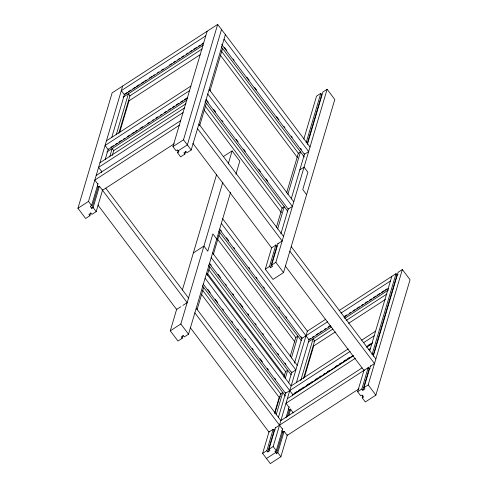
<?xml version="1.0" encoding="UTF-8"?>
<svg xmlns="http://www.w3.org/2000/svg" width="488" height="488" viewBox="0 0 488 488"><rect width="100%" height="100%" fill="white"/><g stroke="black" fill="none" stroke-linecap="round" stroke-linejoin="round"><path stroke-width="0.73" d="M90.725 212.817L89.859 215.739L85.638 218.478L77.946 208.266L112.124 92.879L217.679 24.4L310.02 146.961M77.946 208.266L88.499 201.416L122.677 86.028M99.387 186.367L93.117 207.546L91.799 208.4L90.256 206.357L91.579 205.503L98.064 183.592M101.309 172.636L101.742 171.178M105.207 159.491L108.324 148.962M111.697 137.585L124.562 94.153M91.799 208.4L98.283 186.489M109.69 156.941L112.173 148.559L113.71 150.603L112.264 155.495M116.236 134.859L128.411 93.751L129.948 95.794L118.84 133.297M89.859 215.739L88.901 214.464L91.012 213.091L91.97 214.366L96.191 211.627L102.681 189.722M119.554 132.76L129.076 100.626M185.727 151.189L184.861 154.11L180.639 156.849L177.565 152.762L178.882 151.908L177.345 149.865L176.022 150.719L172.947 146.632L207.126 31.25M177.565 152.762L178.211 150.572M172.947 146.632L183.5 139.788L217.679 24.4M221.528 29.506L187.349 144.893L178.114 150.883M184.861 154.11L183.903 152.829L186.013 151.463L186.971 152.738L191.198 149.999L225.377 34.611M199.696 125.623L206.32 103.267M209.95 91.006L222.552 48.458M183.061 335.39L182.201 338.3L177.98 341.039L170.281 330.827L176.754 308.989M182.359 290.061L216.605 174.46M170.281 330.827L180.841 323.977L222.851 182.146M228.231 163.98L232.111 150.896L239.803 161.113L235.924 174.21M182.201 338.3L181.237 337.025L183.348 335.652L184.311 336.927L188.533 334.189L230.531 192.412M213.317 254.455L219.807 232.538M197.036 309.813L203.661 287.456M207.266 275.281L209.767 266.832M276.354 227.518L282.119 208.047L284.229 206.674L277.611 229.031M286.608 192.9L298.357 153.238L300.468 151.866L287.865 194.413M307.367 144.417L322.891 92.006L327.113 89.267L334.805 99.479L283.534 272.56L272.981 279.411L265.289 269.193L271.743 247.398M303.835 139.062L316.553 96.118L320.775 93.379L321.738 94.654L307.294 143.423M265.289 269.193L269.51 266.454L275.964 244.659M306.116 142.874L320.775 93.379M269.51 266.454L270.468 267.735L276.928 245.934M270.468 267.735L272.579 266.363L271.621 265.088L278.075 243.286M280.875 233.837L288.408 208.406M291.208 198.958L304.603 153.738M271.621 265.088L275.842 262.349L327.113 89.267M283.9 377.242L285.571 371.612L287.682 370.24L285.175 378.694M290.177 356.447L295.801 337.452L297.881 336.104L291.391 358.021M287.365 434.845L280.875 456.75L270.321 463.6L262.623 453.389L269.114 431.477M274.524 413.22L279.282 397.153M274.897 413.305L280.661 393.834L282.772 392.462L276.153 414.818M262.623 453.389L266.844 450.65L273.121 429.47M266.844 450.65L267.808 451.925L274.299 430.013M267.808 451.925L269.919 450.552L268.961 449.277L275.445 427.366M278.477 417.142L285.834 392.315M288.646 382.824L291.891 371.868M294.484 363.103L301.944 337.928M268.961 449.277L273.182 446.538L307.361 331.151L325.77 319.207M282.747 428.714L275.708 452.504L266.472 458.494M285.992 417.759L289.238 406.809M292.483 395.853L293.007 394.084M296.375 382.708L309.239 339.276M273.182 446.538L276.257 450.625L274.939 451.479L276.476 453.523L282.967 431.612M287.511 416.276L289.457 409.707M276.476 453.523L277.8 452.669L284.071 431.49M288.829 415.422L290.775 408.846M300.7 380.701L313.089 338.873L314.632 340.917L303.524 378.42M304.457 377.151L313.76 345.748M373.265 356.246L398.141 272.261L402.362 269.522L410.054 279.734L375.876 395.121L365.323 401.972L362.242 397.885L363.566 397.031L362.023 394.987L360.705 395.841L357.625 391.754L364.115 369.849M369.739 350.86L391.809 276.373M357.625 391.754L361.852 389.015L368.336 367.11M372.015 354.697L396.03 273.634L396.988 274.909L373.192 355.24M361.852 389.015L362.81 390.296L369.3 368.385M362.81 390.296L364.92 388.924L363.963 387.649L370.453 365.738M362.242 397.885L362.895 395.695M363.963 387.649L368.184 384.91L402.362 269.522M205.759 35.862L121.311 90.646L124.391 94.733L203.758 43.243M124.513 94.184L127.1 92.507M128.326 91.707L130.912 90.036M132.773 88.822L135.353 87.151M136.591 86.352L139.165 84.68M141.038 83.46L143.606 81.795M144.851 80.99L146.15 80.148M149.304 78.104L151.859 76.439M153.116 75.628L154.403 74.792M157.563 72.742L158.844 71.913M161.382 70.266L163.291 69.028M169.641 64.91L171.55 63.672M173.447 62.44L175.363 61.195M177.894 59.554L179.816 58.31M181.707 57.084L183.628 55.833M186.148 54.198L188.075 52.948M189.96 51.728L191.894 50.471M193.766 49.258L196.341 47.586M198.213 46.372L200.153 45.116M202.02 43.902L203.295 43.078M123.067 97.222L203.197 45.238M129.729 95.935L202.197 48.928M129.009 100.857L200.098 54.741M106.445 140.837L190.887 86.059M189.521 90.67L105.079 145.454L108.153 149.542L187.52 98.051M110.819 147.346L113.405 145.668M115.272 144.46L117.212 143.197M119.084 141.984L121.658 140.312M123.531 139.098L124.83 138.25M127.344 136.622L129.912 134.956M131.797 133.736L134.359 132.077M135.609 131.26L136.896 130.424M140.062 128.374L142.612 126.721M147.687 123.427L149.596 122.189M152.134 120.542L153.409 119.719M155.946 118.072L157.856 116.827M160.387 115.186L161.674 114.357M164.2 112.716L166.121 111.471M168.641 109.831L170.568 108.58M172.453 107.36L174.387 106.109M176.266 104.889L178.834 103.224M180.706 102.004L182.646 100.748M184.519 99.534L187.099 97.862M106.829 152.03L186.965 100.046M113.497 150.743L185.959 103.737M99.948 162.76L184.397 107.982M183.03 112.594L98.582 167.378L101.663 171.465M96.191 175.454L180.633 120.67M179.267 125.288L94.824 180.072L97.899 184.153M102.517 190.283L174.265 143.74M223.412 156.538L232.111 150.896M299.815 169.891L304.042 167.152L307.885 172.258L302.761 189.57L306.61 194.675M193.358 252.936L203.911 246.092L207.76 251.198L212.884 233.892L216.733 238.998M180.828 306.738L176.607 309.477L97.911 205.027M182.939 305.372L187.16 302.633L99.436 186.196L98.118 187.056L97.35 186.032M277.94 243.744L282.168 240.999L197.518 128.655M339.105 310.557L396.03 273.634M396.988 274.909L398.043 274.226M327.613 321.738L301.773 338.507L219.411 229.195M340.972 313.076L390.437 280.984M308.556 339.721L310.466 338.483M312.369 337.245L313.686 336.391M316.187 334.768L318.768 333.097M320 332.298L321.94 331.041M324.447 329.412L325.752 328.564M328.265 326.936L330.193 325.685M344.79 316.212L346.7 314.974M349.237 313.326L350.512 312.503M353.05 310.856L354.959 309.618M356.862 308.385L359.412 306.732M361.309 305.5L363.225 304.256M365.115 303.03L367.671 301.37M369.562 300.144L371.49 298.894M373.369 297.674L375.937 296.009M377.181 295.203L379.749 293.532M381.622 292.318L384.202 290.647M385.435 289.848L386.703 289.024M330.657 325.85L309.069 339.855L221.345 223.419M343.991 317.2L388.436 288.365M308.343 341.96L331.309 327.058M344.656 318.396L388.515 289.945M313.778 341.472L332.846 329.101M346.193 320.439L386.88 294.05M313.686 345.98L335.274 331.974M348.609 323.324L385.435 299.437M348.267 348.889L291.123 385.959L206.479 273.615M361.602 340.24L375.571 331.181M280.411 396.64L279.203 397.421L201.422 294.185M350.177 351.384L285.535 393.316L203.179 284.004M363.53 342.716L374.204 335.793M294.227 393.291L296.814 391.614M298.68 390.406L301.261 388.729M302.493 387.93L303.762 387.106M306.94 385.044L309.514 383.373M310.758 382.568L312.027 381.744M315.205 379.682L317.767 378.023M319.018 377.212L320.945 375.961M323.483 374.314L324.752 373.491M327.283 371.85L329.199 370.605M335.549 366.488L337.452 365.25M339.355 364.017L341.271 362.779M343.802 361.132L345.717 359.888M347.608 358.662L349.53 357.417M367.928 345.48L370.508 343.808M353.153 355.532L292.837 394.664L205.112 278.227M366.488 346.883L372.838 342.765M287.365 398.653L353.397 355.819M366.732 347.169L371.813 343.869M355.319 358.302L285.999 403.271L289.073 407.352M368.592 349.689L370.447 348.487M362.145 367.854L280.868 420.577L196.225 308.227M275.281 427.933L368.172 367.671L369.135 368.946L370.191 368.263M370.282 366.305L374.503 363.56L289.86 251.216M275.189 429.891L274.134 430.575L273.17 429.3L268.949 432.039L190.253 327.588M358.948 388.863L287.2 435.406L284.12 431.319L282.802 432.179L281.649 430.642M224.01 39.229L308.654 151.579L304.433 154.318L221.613 44.396M224.492 47.409L226.822 50.502M233.227 59.005L234.142 60.219M246.934 77.202L249.24 80.258M254.73 87.547L256.56 89.975M276.69 116.693L278.996 119.755M284.01 126.41L284.931 127.624M291.336 136.128L292.251 137.341M300.529 148.328L301.444 149.542M221.253 46.732L304.359 157.038M221.155 50.77L298.565 153.513M220.314 55.187L297.643 157.819M209.139 89.42L293.788 201.77M207.772 94.038L292.416 206.387L288.195 209.126L205.838 99.814M206.424 99.784L208.297 102.273M213.75 109.513L215.617 111.99M222.022 120.493L222.937 121.707M236.198 139.306L238.04 141.746M243.524 149.029L245.36 151.463M258.628 169.074L260.47 171.526M265.972 178.821L267.802 181.249M205.021 101.541L287.694 211.274M205.375 106.183L282.326 208.321M204.082 109.995L281.405 212.628M198.884 124.037L283.534 236.387M291.226 246.599L375.876 358.948M276.794 246.385L275.83 245.11L271.609 247.849L192.912 143.399M285.254 265.96L363.95 370.41M183.5 139.788L191.198 149.999M275.842 262.349L283.534 272.56M368.184 384.91L375.876 395.121M222.711 218.807L307.361 331.151M220.497 229.83L221.412 231.05M226.42 237.638L228.732 240.761M233.752 247.367L234.679 248.66M248.868 267.424L249.783 268.699M256.194 277.154L257.103 278.416M263.508 286.92L264.423 288.134M278.605 306.958L279.557 308.16M285.925 316.675L286.883 317.883M301.029 336.714L301.999 337.946M218.783 231.117L301.291 340.63M218.959 235.521L295.911 337.659M217.197 238.766L294.978 342.009M212.591 252.985L297.235 365.335M211.219 257.603L295.868 369.953L291.647 372.692L209.285 263.38M210.328 263.959L211.249 265.173M218.118 274.293L220.436 277.379M225.444 284.022L226.359 285.236M232.776 293.752L233.691 294.966M240.102 303.475L242.859 307.135M247.892 313.808L248.807 315.028M255.212 323.532L256.133 324.752M262.532 333.249L263.465 334.481M270.309 343.57L271.249 344.815M277.629 353.288L278.581 354.544M284.992 363.054L285.907 364.268M208.468 265.106L291.141 374.839M208.821 269.748L285.773 371.886M207.528 273.561L284.852 376.193M207.888 289.451L210.212 292.538M215.214 299.174L217.532 302.255M222.54 308.904L223.461 310.118M231.702 321.061L232.63 322.293M237.656 328.967L238.577 330.187M244.982 338.69L245.903 339.91M252.308 348.408L253.223 349.621M260.086 358.729L262.392 361.791M267.406 368.446L268.345 369.697M274.726 378.163L275.677 379.426M202.361 285.73L285.443 396.006M202.715 290.372L281.039 394.334M293.251 412.897L290.616 409.395L289.293 410.255L288.14 408.718M105.713 188.1L188.533 298.015M194.858 312.845L282.582 429.275M88.499 201.416L91.579 205.503M93.117 207.546L96.191 211.627M180.841 323.977L188.533 334.189M277.8 452.669L280.875 456.75"/></g></svg>
